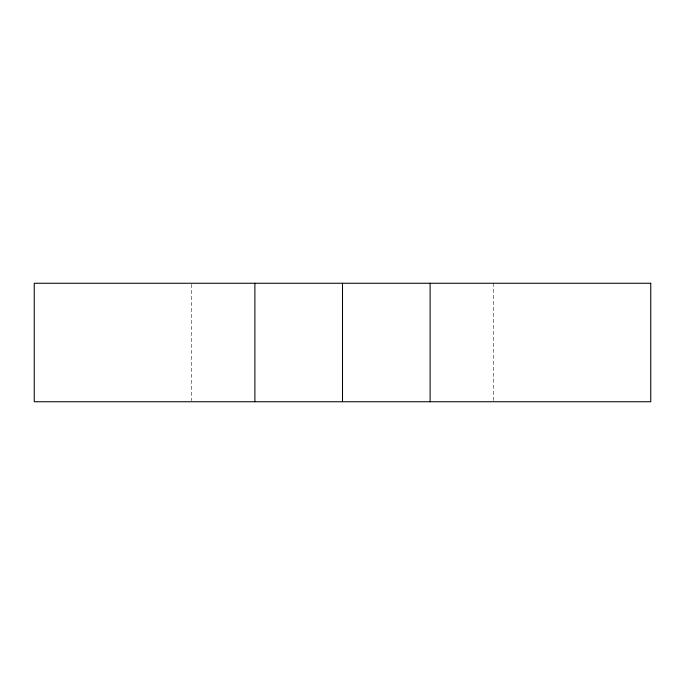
<?xml version="1.0" encoding="UTF-8"?>
<svg xmlns="http://www.w3.org/2000/svg" width="685" height="685" viewBox="0 0 685 685"><rect width="100%" height="100%" fill="white"/><g stroke="black" fill="none" stroke-linecap="round" stroke-linejoin="round"><path stroke-width="0.51" stroke-dasharray="3.42 2.57" d="M493.311 283.256L493.311 400.682M191.689 284.318L191.689 400.682"/><path stroke-width="1.03" d="M430.111 283.256L430.111 401.744M342.5 283.256L342.5 401.744M254.888 283.256L254.888 401.744M650.75 283.256L34.25 283.256L34.25 401.744L650.75 401.744L650.75 283.256"/></g></svg>
